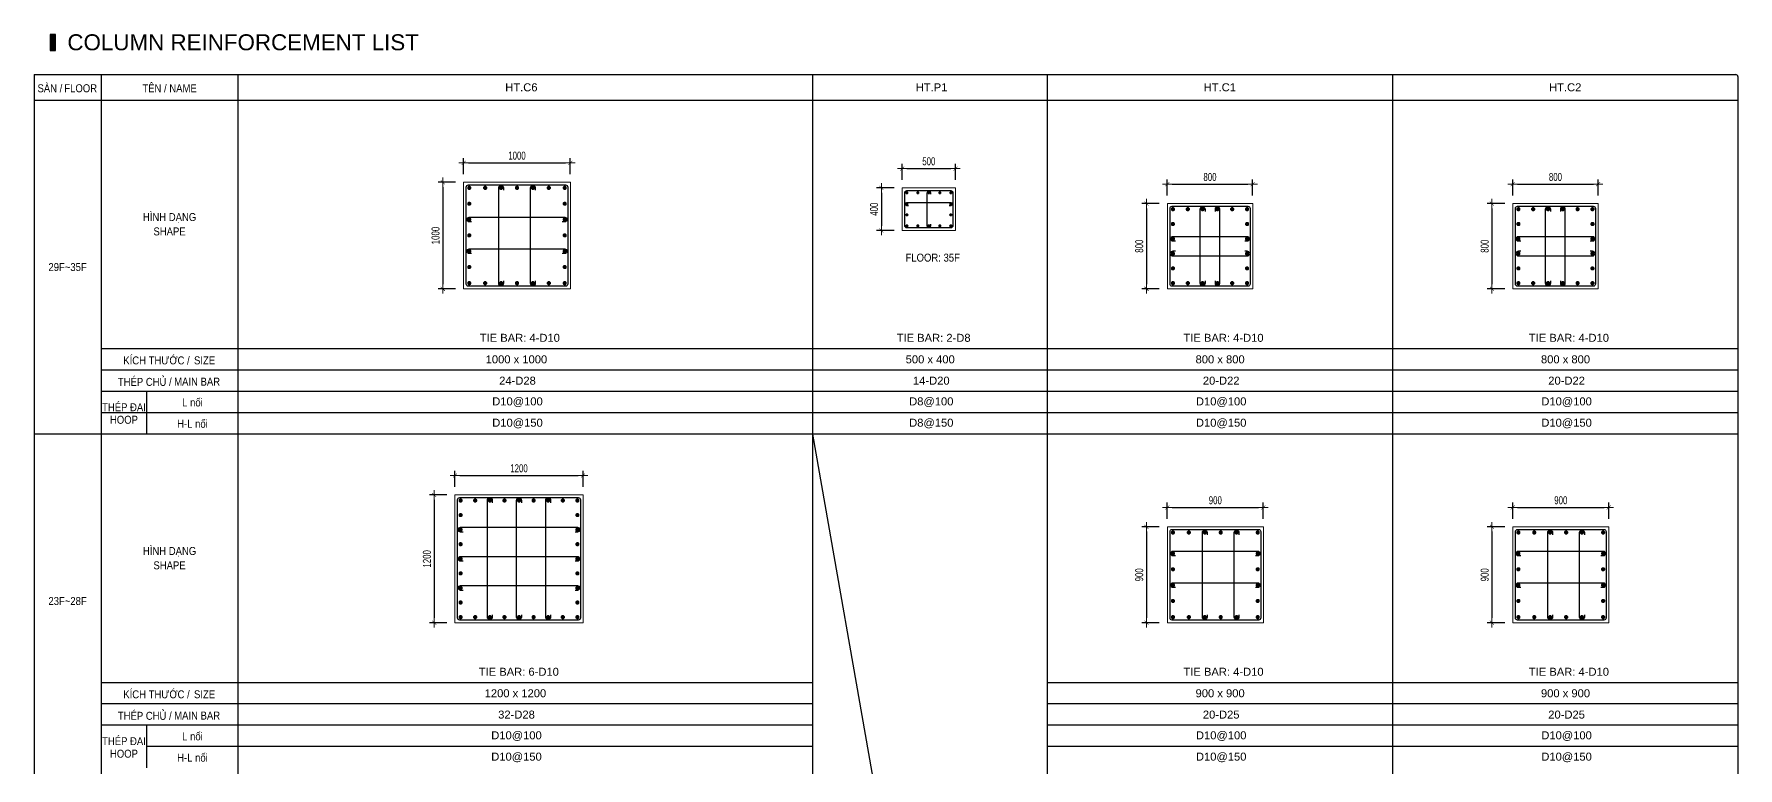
# Model space of a CAD drawing. Header units: millimetres. Extents: x 415878 to 795945, y 85573 to 378758.
# Drawn here: x 585955 to 601924, y 106282 to 113167 of the extents above; entities that cross this region are included whole.
import ezdxf
from ezdxf.enums import TextEntityAlignment as Align

# ---------------------------------------------------------------- set-up
doc = ezdxf.new("R2010")
doc.units = ezdxf.units.MM
doc.layers.get('Defpoints').update_dxf_attribs({"color": 151, "lineweight": 9})
for name, color, linetype in [('2', 2, 'Continuous'), ('TIT1', 3, 'Continuous'), ('TXT', 3, 'Continuous')]:
    doc.layers.add(name, color=color, linetype=linetype)
for name, color, linetype, lineweight in [('NDC_S_CONTINUOUS', 3, 'Continuous', 20), ('NDC_S_DIM', 1, 'Continuous', 15), ('NDC_S_REBAR', 4, 'Continuous', 35), ('NDC_S_VN TEXT', 7, 'Continuous', 20)]:
    doc.layers.add(name, color=color, linetype=linetype, lineweight=lineweight)
doc.styles.add('ARIAL', font='arial.ttf', dxfattribs={"width": 0.8})
doc.styles.add('NDC_ARIAL', font='arial.ttf', dxfattribs={"width": 0.85})
doc.styles.add('NDC_DIM', font='', dxfattribs={"width": 0.75})
doc.styles.get('NDC_DIM').set_extended_font_data('Dotum')
doc.dimstyles.new('NDC_dim_30', dxfattribs={"dimscale": 30, "dimtxt": 2.5, "dimasz": 1.5, "dimexe": 1.5, "dimexo": 2.5, "dimgap": 1, "dimtad": 1, "dimdec": 0, "dimzin": 0, "dimdsep": 46, "dimtxsty": 'NDC_DIM', "dimblk": 'DIMMARK', "dimcen": 0.09, "dimdle": 1.2, "dimclrd": 1, "dimclre": 1, "dimclrt": 3, "dimadec": 0, "dimazin": 0, "dimtfac": 1, "dimtdec": 0, "dimtix": 1, "dimtofl": 0, "dimtmove": 0, "dimatfit": 3, "dimfxl": 8, "dimfxlon": 1, "dimtolj": 1, "dimtzin": 0, "dimarcsym": 0})

# ---------------------------------------------------------------- blocks, each defined once
blk = doc.blocks.new('DIMMARK')
at = {"layer": 'NDC_S_DIM', "color": 1}
blk.add_line((-1.5, 0), (1, 0), dxfattribs=at)
at = {"layer": 'NDC_S_DIM', "color": 2, "const_width": 0.1}
blk.add_lwpolyline([(-0.42, -0.42), (0.42, 0.42)], dxfattribs=at)
blk = doc.blocks.new('*D1002')
at = {"layer": 'Defpoints', "color": 0, "ltscale": 40, "transparency": 16777216}
for p in [(597476, 108726), (596576, 108544), (597476, 108544)]:
    blk.add_point(p, dxfattribs=at)
at = {"layer": 'NDC_S_DIM', "color": 1, "lineweight": -2, "ltscale": 40, "transparency": 16777216}
for p, q in [((596576, 108619), (596576, 108771)), ((597476, 108619), (597476, 108771)), ((596621, 108726), (597431, 108726))]:
    blk.add_line(p, q, dxfattribs=at)
at = {"layer": 'NDC_S_DIM', "color": 1, "lineweight": -2, "ltscale": 40, "transparency": 16777216, "xscale": 45, "yscale": 45, "zscale": 45, "rotation": 180}
blk.add_blockref('DIMMARK', (596576, 108726), dxfattribs=at)
at = {"layer": 'NDC_S_DIM', "color": 1, "lineweight": -2, "ltscale": 40, "transparency": 16777216, "xscale": 45, "yscale": 45, "zscale": 45}
blk.add_blockref('DIMMARK', (597476, 108726), dxfattribs=at)
at = {"layer": 'NDC_S_DIM', "color": 3, "ltscale": 40, "transparency": 16777216, "insert": (597026, 108793), "char_height": 75, "attachment_point": 5, "style": 'NDC_DIM'}
blk.add_mtext('\\A1;900', dxfattribs=at)
blk = doc.blocks.new('*D1003')
at = {"layer": 'Defpoints', "color": 0, "ltscale": 40, "transparency": 16777216}
for p in [(596576, 108544), (596381, 107644), (596576, 107644)]:
    blk.add_point(p, dxfattribs=at)
at = {"layer": 'NDC_S_DIM', "color": 1, "lineweight": -2, "ltscale": 40, "transparency": 16777216}
for p, q in [((596501, 108544), (596336, 108544)), ((596381, 108499), (596381, 107689)), ((596501, 107644), (596336, 107644))]:
    blk.add_line(p, q, dxfattribs=at)
at = {"layer": 'NDC_S_DIM', "color": 1, "lineweight": -2, "ltscale": 40, "transparency": 16777216, "xscale": 45, "yscale": 45, "zscale": 45}
for p, rotation in [((596381, 108544), 90), ((596381, 107644), 270)]:
    blk.add_blockref('DIMMARK', p, dxfattribs=dict(at, rotation=rotation))
at = {"layer": 'NDC_S_DIM', "color": 3, "ltscale": 40, "transparency": 16777216, "insert": (596313, 108094), "char_height": 75, "attachment_point": 5, "rotation": 90, "style": 'NDC_DIM'}
blk.add_mtext('\\A1;900', dxfattribs=at)
blk = doc.blocks.new('kata_block_THEP')
at = {"layer": 'NDC_S_REBAR', "color": 0}
for p, q in [((-0.5, 0), (0.5, 0)), ((-0.35, 0.35), (0.35, -0.35)), ((0.35, 0.35), (-0.35, -0.35)), ((0, 0.5), (0, -0.5))]:
    blk.add_line(p, q, dxfattribs=at)
at = {"layer": 'NDC_S_REBAR', "color": 0, "const_width": 0.0833}
blk.add_lwpolyline([(-0.5, 0, 1), (0.5, 0, 1), (-0.5, 0, 1)], format="xyb", dxfattribs=at)
blk = doc.blocks.new('*D1004')
at = {"layer": 'Defpoints', "color": 0, "ltscale": 40, "transparency": 16777216}
for p in [(597376, 111759), (596576, 111577), (597376, 111577)]:
    blk.add_point(p, dxfattribs=at)
at = {"layer": 'NDC_S_DIM', "color": 1, "lineweight": -2, "ltscale": 40, "transparency": 16777216}
for p, q in [((596576, 111652), (596576, 111804)), ((597376, 111652), (597376, 111804)), ((596621, 111759), (597331, 111759))]:
    blk.add_line(p, q, dxfattribs=at)
at = {"layer": 'NDC_S_DIM', "color": 1, "lineweight": -2, "ltscale": 40, "transparency": 16777216, "xscale": 45, "yscale": 45, "zscale": 45, "rotation": 180}
blk.add_blockref('DIMMARK', (596576, 111759), dxfattribs=at)
at = {"layer": 'NDC_S_DIM', "color": 1, "lineweight": -2, "ltscale": 40, "transparency": 16777216, "xscale": 45, "yscale": 45, "zscale": 45}
blk.add_blockref('DIMMARK', (597376, 111759), dxfattribs=at)
at = {"layer": 'NDC_S_DIM', "color": 3, "ltscale": 40, "transparency": 16777216, "insert": (596976, 111826), "char_height": 75, "attachment_point": 5, "style": 'NDC_DIM'}
blk.add_mtext('\\A1;800', dxfattribs=at)
blk = doc.blocks.new('*D1005')
at = {"layer": 'Defpoints', "color": 0, "ltscale": 40, "transparency": 16777216}
for p in [(596576, 111577), (596381, 110777), (596576, 110777)]:
    blk.add_point(p, dxfattribs=at)
at = {"layer": 'NDC_S_DIM', "color": 1, "lineweight": -2, "ltscale": 40, "transparency": 16777216}
for p, q in [((596501, 111577), (596336, 111577)), ((596381, 111532), (596381, 110822)), ((596501, 110777), (596336, 110777))]:
    blk.add_line(p, q, dxfattribs=at)
at = {"layer": 'NDC_S_DIM', "color": 1, "lineweight": -2, "ltscale": 40, "transparency": 16777216, "xscale": 45, "yscale": 45, "zscale": 45}
for p, rotation in [((596381, 111577), 90), ((596381, 110777), 270)]:
    blk.add_blockref('DIMMARK', p, dxfattribs=dict(at, rotation=rotation))
at = {"layer": 'NDC_S_DIM', "color": 3, "ltscale": 40, "transparency": 16777216, "insert": (596313, 111177), "char_height": 75, "attachment_point": 5, "rotation": 90, "style": 'NDC_DIM'}
blk.add_mtext('\\A1;800', dxfattribs=at)
blk = doc.blocks.new('*D1014')
at = {"layer": 'Defpoints', "color": 0, "ltscale": 40, "transparency": 16777216}
for p in [(600714, 108726), (599814, 108544), (600714, 108544)]:
    blk.add_point(p, dxfattribs=at)
at = {"layer": 'NDC_S_DIM', "color": 1, "lineweight": -2, "ltscale": 40, "transparency": 16777216}
for p, q in [((599814, 108619), (599814, 108771)), ((600714, 108619), (600714, 108771)), ((599859, 108726), (600669, 108726))]:
    blk.add_line(p, q, dxfattribs=at)
at = {"layer": 'NDC_S_DIM', "color": 1, "lineweight": -2, "ltscale": 40, "transparency": 16777216, "xscale": 45, "yscale": 45, "zscale": 45, "rotation": 180}
blk.add_blockref('DIMMARK', (599814, 108726), dxfattribs=at)
at = {"layer": 'NDC_S_DIM', "color": 1, "lineweight": -2, "ltscale": 40, "transparency": 16777216, "xscale": 45, "yscale": 45, "zscale": 45}
blk.add_blockref('DIMMARK', (600714, 108726), dxfattribs=at)
at = {"layer": 'NDC_S_DIM', "color": 3, "ltscale": 40, "transparency": 16777216, "insert": (600264, 108793), "char_height": 75, "attachment_point": 5, "style": 'NDC_DIM'}
blk.add_mtext('\\A1;900', dxfattribs=at)
blk = doc.blocks.new('*D1015')
at = {"layer": 'Defpoints', "color": 0, "ltscale": 40, "transparency": 16777216}
for p in [(599814, 108544), (599618, 107644), (599814, 107644)]:
    blk.add_point(p, dxfattribs=at)
at = {"layer": 'NDC_S_DIM', "color": 1, "lineweight": -2, "ltscale": 40, "transparency": 16777216}
for p, q in [((599739, 108544), (599573, 108544)), ((599618, 108499), (599618, 107689)), ((599739, 107644), (599573, 107644))]:
    blk.add_line(p, q, dxfattribs=at)
at = {"layer": 'NDC_S_DIM', "color": 1, "lineweight": -2, "ltscale": 40, "transparency": 16777216, "xscale": 45, "yscale": 45, "zscale": 45}
for p, rotation in [((599618, 108544), 90), ((599618, 107644), 270)]:
    blk.add_blockref('DIMMARK', p, dxfattribs=dict(at, rotation=rotation))
at = {"layer": 'NDC_S_DIM', "color": 3, "ltscale": 40, "transparency": 16777216, "insert": (599551, 108094), "char_height": 75, "attachment_point": 5, "rotation": 90, "style": 'NDC_DIM'}
blk.add_mtext('\\A1;900', dxfattribs=at)
blk = doc.blocks.new('*D1006')
at = {"layer": 'Defpoints', "color": 0, "ltscale": 40, "transparency": 16777216}
for p in [(600614, 111759), (599814, 111577), (600614, 111577)]:
    blk.add_point(p, dxfattribs=at)
at = {"layer": 'NDC_S_DIM', "color": 1, "lineweight": -2, "ltscale": 40, "transparency": 16777216}
for p, q in [((599814, 111652), (599814, 111804)), ((600614, 111652), (600614, 111804)), ((599859, 111759), (600569, 111759))]:
    blk.add_line(p, q, dxfattribs=at)
at = {"layer": 'NDC_S_DIM', "color": 1, "lineweight": -2, "ltscale": 40, "transparency": 16777216, "xscale": 45, "yscale": 45, "zscale": 45, "rotation": 180}
blk.add_blockref('DIMMARK', (599814, 111759), dxfattribs=at)
at = {"layer": 'NDC_S_DIM', "color": 1, "lineweight": -2, "ltscale": 40, "transparency": 16777216, "xscale": 45, "yscale": 45, "zscale": 45}
blk.add_blockref('DIMMARK', (600614, 111759), dxfattribs=at)
at = {"layer": 'NDC_S_DIM', "color": 3, "ltscale": 40, "transparency": 16777216, "insert": (600214, 111826), "char_height": 75, "attachment_point": 5, "style": 'NDC_DIM'}
blk.add_mtext('\\A1;800', dxfattribs=at)
blk = doc.blocks.new('*D1007')
at = {"layer": 'Defpoints', "color": 0, "ltscale": 40, "transparency": 16777216}
for p in [(599814, 111577), (599618, 110777), (599814, 110777)]:
    blk.add_point(p, dxfattribs=at)
at = {"layer": 'NDC_S_DIM', "color": 1, "lineweight": -2, "ltscale": 40, "transparency": 16777216}
for p, q in [((599739, 111577), (599573, 111577)), ((599618, 111532), (599618, 110822)), ((599739, 110777), (599573, 110777))]:
    blk.add_line(p, q, dxfattribs=at)
at = {"layer": 'NDC_S_DIM', "color": 1, "lineweight": -2, "ltscale": 40, "transparency": 16777216, "xscale": 45, "yscale": 45, "zscale": 45}
for p, rotation in [((599618, 111577), 90), ((599618, 110777), 270)]:
    blk.add_blockref('DIMMARK', p, dxfattribs=dict(at, rotation=rotation))
at = {"layer": 'NDC_S_DIM', "color": 3, "ltscale": 40, "transparency": 16777216, "insert": (599551, 111177), "char_height": 75, "attachment_point": 5, "rotation": 90, "style": 'NDC_DIM'}
blk.add_mtext('\\A1;800', dxfattribs=at)
blk = doc.blocks.new('*D1052')
at = {"layer": 'Defpoints', "color": 0, "ltscale": 40, "transparency": 16777216}
for p in [(591100, 109026), (589900, 108844), (591100, 108844)]:
    blk.add_point(p, dxfattribs=at)
at = {"layer": 'NDC_S_DIM', "color": 1, "lineweight": -2, "ltscale": 40, "transparency": 16777216}
for p, q in [((589900, 108919), (589900, 109071)), ((591100, 108919), (591100, 109071)), ((589945, 109026), (591055, 109026))]:
    blk.add_line(p, q, dxfattribs=at)
at = {"layer": 'NDC_S_DIM', "color": 1, "lineweight": -2, "ltscale": 40, "transparency": 16777216, "xscale": 45, "yscale": 45, "zscale": 45, "rotation": 180}
blk.add_blockref('DIMMARK', (589900, 109026), dxfattribs=at)
at = {"layer": 'NDC_S_DIM', "color": 1, "lineweight": -2, "ltscale": 40, "transparency": 16777216, "xscale": 45, "yscale": 45, "zscale": 45}
blk.add_blockref('DIMMARK', (591100, 109026), dxfattribs=at)
at = {"layer": 'NDC_S_DIM', "color": 3, "ltscale": 40, "transparency": 16777216, "insert": (590500, 109093), "char_height": 75, "attachment_point": 5, "style": 'NDC_DIM'}
blk.add_mtext('\\A1;1200', dxfattribs=at)
blk = doc.blocks.new('*D1053')
at = {"layer": 'Defpoints', "color": 0, "ltscale": 40, "transparency": 16777216}
for p in [(589900, 108844), (589705, 107644), (589900, 107644)]:
    blk.add_point(p, dxfattribs=at)
at = {"layer": 'NDC_S_DIM', "color": 1, "lineweight": -2, "ltscale": 40, "transparency": 16777216}
for p, q in [((589825, 108844), (589660, 108844)), ((589705, 108799), (589705, 107689)), ((589825, 107644), (589660, 107644))]:
    blk.add_line(p, q, dxfattribs=at)
at = {"layer": 'NDC_S_DIM', "color": 1, "lineweight": -2, "ltscale": 40, "transparency": 16777216, "xscale": 45, "yscale": 45, "zscale": 45}
for p, rotation in [((589705, 108844), 90), ((589705, 107644), 270)]:
    blk.add_blockref('DIMMARK', p, dxfattribs=dict(at, rotation=rotation))
at = {"layer": 'NDC_S_DIM', "color": 3, "ltscale": 40, "transparency": 16777216, "insert": (589637, 108244), "char_height": 75, "attachment_point": 5, "rotation": 90, "style": 'NDC_DIM'}
blk.add_mtext('\\A1;1200', dxfattribs=at)
blk = doc.blocks.new('*D1058')
at = {"layer": 'Defpoints', "color": 0, "ltscale": 40, "transparency": 16777216}
for p in [(590981, 111959), (589981, 111777), (590981, 111777)]:
    blk.add_point(p, dxfattribs=at)
at = {"layer": 'NDC_S_DIM', "color": 1, "lineweight": -2, "ltscale": 40, "transparency": 16777216}
for p, q in [((589981, 111852), (589981, 112004)), ((590026, 111959), (590936, 111959)), ((590981, 111852), (590981, 112004))]:
    blk.add_line(p, q, dxfattribs=at)
at = {"layer": 'NDC_S_DIM', "color": 1, "lineweight": -2, "ltscale": 40, "transparency": 16777216, "xscale": 45, "yscale": 45, "zscale": 45, "rotation": 180}
blk.add_blockref('DIMMARK', (589981, 111959), dxfattribs=at)
at = {"layer": 'NDC_S_DIM', "color": 1, "lineweight": -2, "ltscale": 40, "transparency": 16777216, "xscale": 45, "yscale": 45, "zscale": 45}
blk.add_blockref('DIMMARK', (590981, 111959), dxfattribs=at)
at = {"layer": 'NDC_S_DIM', "color": 3, "ltscale": 40, "transparency": 16777216, "insert": (590481, 112026), "char_height": 75, "attachment_point": 5, "style": 'NDC_DIM'}
blk.add_mtext('\\A1;1000', dxfattribs=at)
blk = doc.blocks.new('*D1059')
at = {"layer": 'Defpoints', "color": 0, "ltscale": 40, "transparency": 16777216}
for p in [(589981, 111777), (589786, 110777), (589981, 110777)]:
    blk.add_point(p, dxfattribs=at)
at = {"layer": 'NDC_S_DIM', "color": 1, "lineweight": -2, "ltscale": 40, "transparency": 16777216}
for p, q in [((589906, 111777), (589741, 111777)), ((589786, 111732), (589786, 110822)), ((589906, 110777), (589741, 110777))]:
    blk.add_line(p, q, dxfattribs=at)
at = {"layer": 'NDC_S_DIM', "color": 1, "lineweight": -2, "ltscale": 40, "transparency": 16777216, "xscale": 45, "yscale": 45, "zscale": 45}
for p, rotation in [((589786, 111777), 90), ((589786, 110777), 270)]:
    blk.add_blockref('DIMMARK', p, dxfattribs=dict(at, rotation=rotation))
at = {"layer": 'NDC_S_DIM', "color": 3, "ltscale": 40, "transparency": 16777216, "insert": (589718, 111277), "char_height": 75, "attachment_point": 5, "rotation": 90, "style": 'NDC_DIM'}
blk.add_mtext('\\A1;1000', dxfattribs=at)
blk = doc.blocks.new('*D1064')
at = {"layer": 'Defpoints', "color": 0, "ltscale": 40, "transparency": 16777216}
for p in [(594591, 111905), (594091, 111724), (594591, 111724)]:
    blk.add_point(p, dxfattribs=at)
at = {"layer": 'NDC_S_DIM', "color": 1, "lineweight": -2, "ltscale": 40, "transparency": 16777216}
for p, q in [((594091, 111799), (594091, 111950)), ((594591, 111799), (594591, 111950)), ((594136, 111905), (594546, 111905))]:
    blk.add_line(p, q, dxfattribs=at)
at = {"layer": 'NDC_S_DIM', "color": 1, "lineweight": -2, "ltscale": 40, "transparency": 16777216, "xscale": 45, "yscale": 45, "zscale": 45, "rotation": 180}
blk.add_blockref('DIMMARK', (594091, 111905), dxfattribs=at)
at = {"layer": 'NDC_S_DIM', "color": 1, "lineweight": -2, "ltscale": 40, "transparency": 16777216, "xscale": 45, "yscale": 45, "zscale": 45}
blk.add_blockref('DIMMARK', (594591, 111905), dxfattribs=at)
at = {"layer": 'NDC_S_DIM', "color": 3, "ltscale": 40, "transparency": 16777216, "insert": (594341, 111973), "char_height": 75, "attachment_point": 5, "style": 'NDC_DIM'}
blk.add_mtext('\\A1;500', dxfattribs=at)
blk = doc.blocks.new('*D1065')
at = {"layer": 'Defpoints', "color": 0, "ltscale": 40, "transparency": 16777216}
for p in [(594091, 111724), (593896, 111324), (594091, 111324)]:
    blk.add_point(p, dxfattribs=at)
at = {"layer": 'NDC_S_DIM', "color": 1, "lineweight": -2, "ltscale": 40, "transparency": 16777216}
for p, q in [((594016, 111724), (593851, 111724)), ((593896, 111679), (593896, 111369)), ((594016, 111324), (593851, 111324))]:
    blk.add_line(p, q, dxfattribs=at)
at = {"layer": 'NDC_S_DIM', "color": 1, "lineweight": -2, "ltscale": 40, "transparency": 16777216, "xscale": 45, "yscale": 45, "zscale": 45}
for p, rotation in [((593896, 111724), 90), ((593896, 111324), 270)]:
    blk.add_blockref('DIMMARK', p, dxfattribs=dict(at, rotation=rotation))
at = {"layer": 'NDC_S_DIM', "color": 3, "ltscale": 40, "transparency": 16777216, "insert": (593828, 111524), "char_height": 75, "attachment_point": 5, "rotation": 90, "style": 'NDC_DIM'}
blk.add_mtext('\\A1;400', dxfattribs=at)

msp = doc.modelspace()

# ---------------------------------------------------------------- hatches: boundary and pattern name
at = {"layer": 'TXT'}
msp.add_hatch(color=7, dxfattribs=at).paths.add_polyline_path([(586155.1, 113012.6), (586155.1, 113162.6), (586105.1, 113162.6), (586105.1, 113012.6)])

# ---------------------------------------------------------------- linework, layer by layer
at = {"layer": '2', "lineweight": -2, "ltscale": 1000}
for points in [[(590956.2, 111731.9), (590956.2, 110821.9, -0.4142136), (590936.2, 110801.9), (590026.2, 110801.9, -0.4142136), (590006.2, 110821.9), (590006.2, 111731.9, -0.4142136), (590026.2, 111751.9), (590936.2, 111751.9, -0.4142136)], [(594566.1, 111678.9), (594566.1, 111368.9, -0.4142136), (594546.1, 111348.9), (594136.1, 111348.9, -0.4142136), (594116.1, 111368.9), (594116.1, 111678.9, -0.4142136), (594136.1, 111698.9), (594546.1, 111698.9, -0.4142136)], [(597351.3, 111531.9), (597351.3, 110821.9, -0.4142136), (597331.3, 110801.9), (596621.3, 110801.9, -0.4142136), (596601.3, 110821.9), (596601.3, 111531.9, -0.4142136), (596621.3, 111551.9), (597331.3, 111551.9, -0.4142136)], [(600588.5, 111531.9), (600588.5, 110821.9, -0.4142136), (600568.5, 110801.9), (599858.5, 110801.9, -0.4142136), (599838.5, 110821.9), (599838.5, 111531.9, -0.4142136), (599858.5, 111551.9), (600568.5, 111551.9, -0.4142136)], [(591075.1, 108799.2), (591075.1, 107689.2, -0.4142136), (591055.1, 107669.2), (589945.1, 107669.2, -0.4142136), (589925.1, 107689.2), (589925.1, 108799.2, -0.4142136), (589945.1, 108819.2), (591055.1, 108819.2, -0.4142136)], [(597451.3, 108499.2), (597451.3, 107689.2, -0.4142136), (597431.3, 107669.2), (596621.3, 107669.2, -0.4142136), (596601.3, 107689.2), (596601.3, 108499.2, -0.4142136), (596621.3, 108519.2), (597431.3, 108519.2, -0.4142136)], [(600688.5, 108499.2), (600688.5, 107689.2, -0.4142136), (600668.5, 107669.2), (599858.5, 107669.2, -0.4142136), (599838.5, 107689.2), (599838.5, 108499.2, -0.4142136), (599858.5, 108519.2), (600668.5, 108519.2, -0.4142136)]]:
    msp.add_lwpolyline(points, format="xyb", close=True, dxfattribs=at)
at = {"layer": '2'}
for points in [[(590354.7, 110850.6), (590354.7, 110828.4, -1), (590309.7, 110828.4), (590309.7, 111723.9, -1), (590354.7, 111723.9), (590354.7, 111701.8)], [(590652.7, 110850.6), (590652.7, 110828.4, -1), (590607.7, 110828.4), (590607.7, 111723.9, -1), (590652.7, 111723.9), (590652.7, 111701.8)], [(594356.8, 111384.3), (594356.8, 111368.9, -1), (594325.5, 111368.9), (594325.5, 111678.9, -1), (594356.8, 111678.9), (594356.8, 111663.5)], [(594151.5, 111557), (594136.1, 111557, -1), (594136.1, 111588.3), (594546.1, 111588.3, -1), (594546.1, 111557), (594530.8, 111557)], [(596929.4, 110850.6), (596929.4, 110828.4, -1), (596884.4, 110828.4), (596884.4, 111523.9, -1), (596929.4, 111523.9), (596929.4, 111501.8)], [(597023.2, 110850.6), (597023.2, 110828.4, 1), (597068.2, 110828.4), (597068.2, 111523.9, 1), (597023.2, 111523.9), (597023.2, 111501.8)], [(600166.6, 110850.6), (600166.6, 110828.4, -1), (600121.6, 110828.4), (600121.6, 111523.9, -1), (600166.6, 111523.9), (600166.6, 111501.8)], [(600260.4, 110850.6), (600260.4, 110828.4, 1), (600305.4, 110828.4), (600305.4, 111523.9, 1), (600260.4, 111523.9), (600260.4, 111501.8)], [(590056.3, 111404.4), (590034.2, 111404.4, -1), (590034.2, 111449.4), (590928.2, 111449.4, -1), (590928.2, 111404.4), (590906, 111404.4)], [(590056.3, 111107.4), (590034.2, 111107.4, -1), (590034.2, 111152.4), (590928.2, 111152.4, -1), (590928.2, 111107.4), (590906, 111107.4)], [(596651.5, 111223.8), (596629.3, 111223.8, -1), (596629.3, 111268.8), (597323.3, 111268.8, -1), (597323.3, 111223.8), (597301.2, 111223.8)], [(599888.7, 111223.8), (599866.5, 111223.8, -1), (599866.5, 111268.8), (600560.5, 111268.8, -1), (600560.5, 111223.8), (600538.4, 111223.8)], [(596651.5, 111130), (596629.3, 111130, 1), (596629.3, 111085), (597323.3, 111085, 1), (597323.3, 111130), (597301.2, 111130)], [(599888.7, 111130), (599866.5, 111130, 1), (599866.5, 111085), (600560.5, 111085, 1), (600560.5, 111130), (600538.4, 111130)], [(590249.1, 107719.4), (590249.1, 107697.2, -1), (590204.1, 107697.2), (590204.1, 108792.7, -1), (590249.1, 108792.7), (590249.1, 108770.6)], [(590522.6, 107719.4), (590522.6, 107697.2, -1), (590477.6, 107697.2), (590477.6, 108792.7, -1), (590522.6, 108792.7), (590522.6, 108770.6)], [(590796.1, 107719.4), (590796.1, 107697.2, -1), (590751.1, 107697.2), (590751.1, 108792.7, -1), (590796.1, 108792.7), (590796.1, 108770.6)], [(589975.3, 108495.2), (589953.1, 108495.2, -1), (589953.1, 108540.2), (591047.1, 108540.2, -1), (591047.1, 108495.2), (591025, 108495.2)], [(596949.8, 107717.9), (596949.8, 107695.7, -1), (596904.8, 107695.7), (596904.8, 108491.2, -1), (596949.8, 108491.2), (596949.8, 108469.1)], [(597247.8, 107717.9), (597247.8, 107695.7, -1), (597202.8, 107695.7), (597202.8, 108491.2, -1), (597247.8, 108491.2), (597247.8, 108469.1)], [(600187, 107717.9), (600187, 107695.7, -1), (600142, 107695.7), (600142, 108491.2, -1), (600187, 108491.2), (600187, 108469.1)], [(600485, 107717.9), (600485, 107695.7, -1), (600440, 107695.7), (600440, 108491.2, -1), (600485, 108491.2), (600485, 108469.1)], [(596651.5, 108271.7), (596629.3, 108271.7, -1), (596629.3, 108316.7), (597423.3, 108316.7, -1), (597423.3, 108271.7), (597401.2, 108271.7)], [(599888.7, 108271.7), (599866.5, 108271.7, -1), (599866.5, 108316.7), (600660.5, 108316.7, -1), (600660.5, 108271.7), (600638.4, 108271.7)], [(589975.3, 108221.7), (589953.1, 108221.7, -1), (589953.1, 108266.7), (591047.1, 108266.7, -1), (591047.1, 108221.7), (591025, 108221.7)], [(589975.3, 107948.2), (589953.1, 107948.2, -1), (589953.1, 107993.2), (591047.1, 107993.2, -1), (591047.1, 107948.2), (591025, 107948.2)], [(596651.5, 107974.7), (596629.3, 107974.7, -1), (596629.3, 108019.7), (597423.3, 108019.7, -1), (597423.3, 107974.7), (597401.2, 107974.7)], [(599888.7, 107974.7), (599866.5, 107974.7, -1), (599866.5, 108019.7), (600660.5, 108019.7, -1), (600660.5, 107974.7), (600638.4, 107974.7)]]:
    msp.add_lwpolyline(points, format="xyb", dxfattribs=at)
at = {"layer": 'NDC_S_CONTINUOUS', "ltscale": 70}
for points in [[(590981.2, 111776.9), (590981.2, 110776.9), (589981.2, 110776.9), (589981.2, 111776.9), (590981.2, 111776.9)], [(594591.1, 111723.9), (594591.1, 111323.9), (594091.1, 111323.9), (594091.1, 111723.9), (594591.1, 111723.9)], [(597376.3, 111576.9), (597376.3, 110776.9), (596576.3, 110776.9), (596576.3, 111576.9), (597376.3, 111576.9)], [(600613.5, 111576.9), (600613.5, 110776.9), (599813.5, 110776.9), (599813.5, 111576.9), (600613.5, 111576.9)], [(591100.1, 108844.2), (591100.1, 107644.2), (589900.1, 107644.2), (589900.1, 108844.2), (591100.1, 108844.2)], [(597476.3, 108544.2), (597476.3, 107644.2), (596576.3, 107644.2), (596576.3, 108544.2), (597476.3, 108544.2)], [(600713.5, 108544.2), (600713.5, 107644.2), (599813.5, 107644.2), (599813.5, 108544.2), (600713.5, 108544.2)]]:
    msp.add_lwpolyline(points, dxfattribs=at)
at = {"layer": 'TIT1', "color": 2}
msp.add_line((585955.1, 112787.6), (601904, 112787.6), dxfattribs=at)
at = {"layer": 'TIT1'}
for p, q in [((585955.1, 112787.6), (585955.1, 96887.6)), ((586583, 112787.6), (586583, 96887.6)), ((587866.9, 96887.6), (587866.9, 112787.6)), ((593249.6, 112787.6), (593249.6, 96887.6)), ((595449.6, 112787.6), (595449.6, 96887.6)), ((598686.8, 112787.6), (598686.8, 96887.6)), ((601924, 112767.6), (601924, 96887.6)), ((585955.1, 112547.6), (601924, 112547.6)), ((601924, 109414.9), (585955.1, 109414.9))]:
    msp.add_line(p, q, dxfattribs=at)
at = {"layer": 'TIT1', "color": 8}
for p, q in [((601924, 110214.9), (586583, 110214.9)), ((601924, 110014.9), (586583, 110014.9)), ((601924, 109814.9), (586583, 109814.9)), ((587012.2, 109414.9), (587012.2, 109814.9)), ((601924, 109614.9), (586583, 109614.9)), ((593249.6, 109414.9), (595449.6, 96887.6)), ((593249.6, 107082.2), (586583, 107082.2)), ((601924, 107082.2), (595449.6, 107082.2)), ((593249.6, 106882.2), (586583, 106882.2)), ((601924, 106882.2), (595449.6, 106882.2)), ((593249.6, 106682.2), (586583, 106682.2)), ((587012.2, 106282.2), (587012.2, 106682.2)), ((601924, 106682.2), (595449.6, 106682.2)), ((593249.6, 106482.2), (587012.2, 106482.2)), ((601924, 106482.2), (595449.6, 106482.2))]:
    msp.add_line(p, q, dxfattribs=at)
at = {"layer": 'TIT1'}
msp.add_arc((601904, 112767.6), 20, 0, 90, dxfattribs=at)
at = {"layer": 'TXT', "color": 7}
msp.add_lwpolyline([(586155.1, 113012.6), (586155.1, 113162.6), (586105.1, 113162.6), (586105.1, 113012.6)], close=True, dxfattribs=at)
msp.add_lwpolyline([(586155.1, 113012.6), (586155.1, 113162.6), (586105.1, 113162.6), (586105.1, 113012.6)], close=True, dxfattribs=at)

# ---------------------------------------------------------------- block references
at = {"layer": '2'}
for p, xscale, yscale, zscale, rotation in [((590034.2, 111723.9), -36, 36, 36, 90), ((590183.2, 111723.9), -36, 36, 36, 90), ((590332.2, 111723.9), -36, 36, 36, 90), ((590481.2, 111723.9), -36, 36, 36, 90), ((590630.2, 111723.9), -36, 36, 36, 90), ((590779.2, 111723.9), -36, 36, 36, 90), ((590928.2, 111723.9), 36, 36, 36, 270), ((594136.1, 111678.9), -25, 25, 25, 90), ((594238.3, 111678.9), -25, 25, 25, 90), ((594341.1, 111678.9), -25, 25, 25, 90), ((594444, 111678.9), 25, 25, 25, 270), ((594546.1, 111678.9), 25, 25, 25, 270), ((590034.2, 111575.4), -36, 36, 36, 90), ((590928.2, 111575.4), 36, 36, 36, 270), ((594136.1, 111572.6), -25, 25, 25, 90), ((594136.1, 111471.3), -25, 25, 25, 90), ((594546.1, 111572.6), 25, 25, 25, 270), ((594546.1, 111471.3), 25, 25, 25, 270), ((596629.3, 111523.9), -36, 36, 36, 90), ((596768.1, 111523.9), -36, 36, 36, 90), ((596906.9, 111523.9), -36, 36, 36, 90), ((597045.7, 111523.9), -36, 36, 36, 90), ((597184.5, 111523.9), -36, 36, 36, 90), ((597323.3, 111523.9), 36, 36, 36, 270), ((599866.5, 111523.9), -36, 36, 36, 90), ((600005.3, 111523.9), -36, 36, 36, 90), ((600144.1, 111523.9), -36, 36, 36, 90), ((600282.9, 111523.9), -36, 36, 36, 90), ((600421.7, 111523.9), -36, 36, 36, 90), ((600560.5, 111523.9), 36, 36, 36, 270), ((590034.2, 111426.9), -36, 36, 36, 90), ((590928.2, 111426.9), 36, 36, 36, 270), ((594136.1, 111368.9), 25, 25, 25, 90), ((594238.3, 111368.9), 25, 25, 25, 90), ((594341.1, 111368.9), 25, 25, 25, 90), ((594444, 111368.9), -25, 25, 25, 270), ((594546.1, 111368.9), -25, 25, 25, 270), ((596629.3, 111385.1), -36, 36, 36, 90), ((597323.3, 111385.1), 36, 36, 36, 270), ((599866.5, 111385.1), -36, 36, 36, 90), ((600560.5, 111385.1), 36, 36, 36, 270), ((590034.2, 111278.4), -36, 36, 36, 90), ((590034.2, 111129.9), -36, 36, 36, 90), ((590928.2, 111278.4), 36, 36, 36, 270), ((590928.2, 111129.9), 36, 36, 36, 270), ((596629.3, 111246.3), -36, 36, 36, 90), ((597323.3, 111246.3), 36, 36, 36, 270), ((599866.5, 111246.3), -36, 36, 36, 90), ((600560.5, 111246.3), 36, 36, 36, 270), ((590034.2, 110981.4), -36, 36, 36, 90), ((590928.2, 110981.4), 36, 36, 36, 270), ((596629.3, 111107.5), -36, 36, 36, 90), ((596629.3, 110968.7), -36, 36, 36, 90), ((597323.3, 111107.5), 36, 36, 36, 270), ((597323.3, 110968.7), 36, 36, 36, 270), ((599866.5, 111107.5), -36, 36, 36, 90), ((599866.5, 110968.7), -36, 36, 36, 90), ((600560.5, 111107.5), 36, 36, 36, 270), ((600560.5, 110968.7), 36, 36, 36, 270), ((590034.2, 110829.9), -36, 36, 36, 180), ((590183.2, 110829.9), 36, 36, 36, 90), ((590332.2, 110829.9), 36, 36, 36, 90), ((590481.2, 110829.9), 36, 36, 36, 90), ((590630.2, 110829.9), 36, 36, 36, 90), ((590779.2, 110829.9), 36, 36, 36, 90), ((590928.2, 110829.9), -36, 36, 36, 270), ((596629.3, 110829.9), -36, 36, 36, 180), ((596768.1, 110829.9), 36, 36, 36, 90), ((596906.9, 110829.9), 36, 36, 36, 90), ((597045.7, 110829.9), 36, 36, 36, 90), ((597184.5, 110829.9), 36, 36, 36, 90), ((597323.3, 110829.9), -36, 36, 36, 270), ((599866.5, 110829.9), -36, 36, 36, 180), ((600005.3, 110829.9), 36, 36, 36, 90), ((600144.1, 110829.9), 36, 36, 36, 90), ((600282.9, 110829.9), 36, 36, 36, 90), ((600421.7, 110829.9), 36, 36, 36, 90), ((600560.5, 110829.9), -36, 36, 36, 270), ((589953.1, 108791.2), -36, 36, 36, 90), ((590089.9, 108791.2), -36, 36, 36, 90), ((590226.6, 108791.2), -36, 36, 36, 90), ((590363.4, 108791.2), -36, 36, 36, 90), ((590500.1, 108791.2), -36, 36, 36, 90), ((590636.9, 108791.2), -36, 36, 36, 90), ((590773.6, 108791.2), -36, 36, 36, 90), ((590910.4, 108791.2), -36, 36, 36, 90), ((591047.1, 108791.2), 36, 36, 36, 270), ((589953.1, 108654.5), -36, 36, 36, 90), ((591047.1, 108654.5), 36, 36, 36, 270), ((589953.1, 108517.7), -36, 36, 36, 90), ((591047.1, 108517.7), 36, 36, 36, 270), ((596629.3, 108491.2), -36, 36, 36, 90), ((596778.3, 108491.2), -36, 36, 36, 90), ((596927.3, 108491.2), -36, 36, 36, 90), ((597076.3, 108491.2), -36, 36, 36, 90), ((597225.3, 108491.2), -36, 36, 36, 90), ((597423.3, 108491.2), 36, 36, 36, 270), ((599866.5, 108491.2), -36, 36, 36, 90), ((600015.5, 108491.2), -36, 36, 36, 90), ((600164.5, 108491.2), -36, 36, 36, 90), ((600313.5, 108491.2), -36, 36, 36, 90), ((600462.5, 108491.2), -36, 36, 36, 90), ((600660.5, 108491.2), 36, 36, 36, 270), ((589953.1, 108381), -36, 36, 36, 90), ((591047.1, 108381), 36, 36, 36, 270), ((596629.3, 108294.2), -36, 36, 36, 90), ((597423.3, 108294.2), 36, 36, 36, 270), ((599866.5, 108294.2), -36, 36, 36, 90), ((600660.5, 108294.2), 36, 36, 36, 270), ((589953.1, 108244.2), -36, 36, 36, 90), ((589953.1, 108107.5), -36, 36, 36, 90), ((591047.1, 108244.2), 36, 36, 36, 270), ((591047.1, 108107.5), 36, 36, 36, 270), ((596629.3, 108145.7), -36, 36, 36, 90), ((597423.3, 108145.7), 36, 36, 36, 270), ((599866.5, 108145.7), -36, 36, 36, 90), ((600660.5, 108145.7), 36, 36, 36, 270), ((589953.1, 107970.7), -36, 36, 36, 90), ((591047.1, 107970.7), 36, 36, 36, 270), ((596629.3, 107997.2), -36, 36, 36, 90), ((597423.3, 107997.2), 36, 36, 36, 270), ((599866.5, 107997.2), -36, 36, 36, 90), ((600660.5, 107997.2), 36, 36, 36, 270), ((589953.1, 107834), -36, 36, 36, 90), ((591047.1, 107834), 36, 36, 36, 270), ((596629.3, 107848.7), -36, 36, 36, 90), ((597423.3, 107848.7), 36, 36, 36, 270), ((599866.5, 107848.7), -36, 36, 36, 90), ((600660.5, 107848.7), 36, 36, 36, 270), ((589953.1, 107697.2), 36, 36, 36, 90), ((590089.9, 107697.2), 36, 36, 36, 90), ((590226.6, 107697.2), 36, 36, 36, 90), ((590363.4, 107697.2), 36, 36, 36, 90), ((590500.1, 107697.2), 36, 36, 36, 90), ((590636.9, 107697.2), 36, 36, 36, 90), ((590773.6, 107697.2), 36, 36, 36, 90), ((590910.4, 107697.2), 36, 36, 36, 90), ((591047.1, 107697.2), -36, 36, 36, 270), ((596629.3, 107697.2), -36, 36, 36, 180), ((596778.3, 107697.2), 36, 36, 36, 90), ((596927.3, 107697.2), 36, 36, 36, 90), ((597076.3, 107697.2), 36, 36, 36, 90), ((597225.3, 107697.2), 36, 36, 36, 90), ((597423.3, 107697.2), -36, 36, 36, 270), ((599866.5, 107697.2), -36, 36, 36, 180), ((600015.5, 107697.2), 36, 36, 36, 90), ((600164.5, 107697.2), 36, 36, 36, 90), ((600313.5, 107697.2), 36, 36, 36, 90), ((600462.5, 107697.2), 36, 36, 36, 90), ((600660.5, 107697.2), -36, 36, 36, 270)]:
    msp.add_blockref('kata_block_THEP', p, dxfattribs=dict(at, xscale=xscale, yscale=yscale, zscale=zscale, rotation=rotation))

# ---------------------------------------------------------------- texts
at = {"layer": 'NDC_S_VN TEXT', "style": 'NDC_ARIAL', "width": 0.85}
for s, p in [('SÀN /', (586103.7, 112667.6)), ('HÌNH DẠNG', (587225, 111451.9)), ('KÍCH THƯỚC /', (587102.6, 110114.9)), ('THÉP CHỦ /', (586992.5, 109914.9)), ('THÉP ĐAI', (586797.7, 109676)), ('HÌNH DẠNG', (587225, 108319.2)), ('KÍCH THƯỚC /', (587102.6, 106982.2)), ('THÉP CHỦ /', (586992.5, 106782.2)), ('THÉP ĐAI', (586797.7, 106543.3))]:
    msp.add_text(s, height=75, dxfattribs=at).set_placement(p, align=Align.MIDDLE)
at = {"layer": 'TIT1', "style": 'NDC_ARIAL', "width": 0.85}
for s, p in [('FLOOR', (586392.2, 112658.8)), ('TÊN / NAME', (587225, 112667.6)), ('SHAPE', (587225, 111315.7)), ('29F~35F', (586269, 110981.3)), ('FLOOR: 35F', (594377.3, 111069.7)), ('SIZE', (587553, 110106.1)), ('MAIN BAR', (587483.4, 109906.1)), ('L nối', (587439.6, 109714.9)), ('HOOP', (586797.7, 109548.7)), ('H-L nối', (587439.6, 109514.9)), ('SHAPE', (587225, 108183)), ('23F~28F', (586269, 107848.6)), ('SIZE', (587553, 106973.4)), ('MAIN BAR', (587483.4, 106773.4)), ('L nối', (587439.6, 106582.2)), ('HOOP', (586797.7, 106416)), ('H-L nối', (587439.6, 106382.2))]:
    msp.add_text(s, height=75, dxfattribs=at).set_placement(p, align=Align.MIDDLE)
at = {"layer": 'TIT1', "color": 2, "style": 'NDC_ARIAL'}
for s, p in [('HT.C6', (590522.2, 112667.6)), ('HT.P1', (594366.7, 112667.6)), ('HT.C1', (597068.2, 112667.6)), ('HT.C2', (600305.4, 112667.6))]:
    msp.add_text(s, height=75, dxfattribs=at).set_placement(p, align=Align.MIDDLE)
at = {"layer": 'TIT1', "style": 'NDC_ARIAL'}
for s, p in [('TIE BAR: 4-D10', (590507.6, 110317.5)), ('TIE BAR: 2-D8', (594385.8, 110317.5)), ('TIE BAR: 4-D10', (597102.8, 110317.5)), ('TIE BAR: 4-D10', (600340, 110317.5)), ('1000 x 1000', (590475.8, 110115.6)), ('500 x 400', (594354, 110115.6)), ('800 x 800', (597071, 110115.6)), ('800 x 800', (600308.1, 110115.6)), ('24-D28', (590485.8, 109915.6)), ('14-D20', (594364, 109915.6)), ('20-D22', (597081, 109915.6)), ('20-D22', (600318.2, 109915.6)), ('D10@100', (590485.8, 109715.6)), ('D8@100', (594364, 109715.6)), ('D10@100', (597081, 109715.6)), ('D10@100', (600318.2, 109715.6)), ('D10@150', (590485.8, 109515.6)), ('D8@150', (594364, 109515.6)), ('D10@150', (597081, 109515.6)), ('D10@150', (600318.2, 109515.6)), ('TIE BAR: 6-D10', (590498.3, 107184.8)), ('TIE BAR: 4-D10', (597102.8, 107184.8)), ('TIE BAR: 4-D10', (600340, 107184.8)), ('1200 x 1200', (590466.5, 106982.9)), ('900 x 900', (597071, 106982.9)), ('900 x 900', (600308.1, 106982.9)), ('32-D28', (590476.5, 106782.9)), ('20-D25', (597081, 106782.9)), ('20-D25', (600318.2, 106782.9)), ('D10@100', (590476.5, 106582.9)), ('D10@100', (597081, 106582.9)), ('D10@100', (600318.2, 106582.9)), ('D10@150', (590476.5, 106382.9)), ('D10@150', (597081, 106382.9)), ('D10@150', (600318.2, 106382.9))]:
    msp.add_text(s, height=75, dxfattribs=at).set_placement(p, align=Align.MIDDLE)
at = {"layer": 'TXT', "color": 3, "style": 'ARIAL'}
msp.add_text('COLUMN REINFORCEMENT LIST', height=150, dxfattribs=at).set_placement((586267.2, 113015))

# ---------------------------------------------------------------- dimensions: what is measured, and where the dimension line sits
at = {"layer": 'NDC_S_DIM', "ltscale": 40}
for base, p1, p2, picture, middle in [((590981.2, 111958.5), (589981.2, 111776.9), (590981.2, 111776.9), '*D1058', (590481.2, 112026.1)), ((594591.1, 111905.5), (594091.1, 111723.9), (594591.1, 111723.9), '*D1064', (594341.1, 111973)), ((597376.3, 111758.5), (596576.3, 111576.9), (597376.3, 111576.9), '*D1004', (596976.3, 111826.1)), ((600613.5, 111758.5), (599813.5, 111576.9), (600613.5, 111576.9), '*D1006', (600213.5, 111826.1)), ((591100.1, 109025.8), (589900.1, 108844.2), (591100.1, 108844.2), '*D1052', (590500.1, 109093.4)), ((597476.3, 108725.8), (596576.3, 108544.2), (597476.3, 108544.2), '*D1002', (597026.3, 108793.4)), ((600713.5, 108725.8), (599813.5, 108544.2), (600713.5, 108544.2), '*D1014', (600263.5, 108793.4))]:
    dim = msp.add_linear_dim(base=base, p1=p1, p2=p2, dimstyle='NDC_dim_30', dxfattribs=at)
    dim.commit()
    dim.dimension.update_dxf_attribs({"geometry": picture, "text_midpoint": middle})
for base, p1, p2, picture, middle in [((589785.8, 110776.9), (589981.2, 111776.9), (589981.2, 110776.9), '*D1059', (589718.3, 111276.9)), ((593895.8, 111323.9), (594091.1, 111723.9), (594091.1, 111323.9), '*D1065', (593828.2, 111523.9)), ((596381, 110776.9), (596576.3, 111576.9), (596576.3, 110776.9), '*D1005', (596313.4, 111176.9)), ((599618.2, 110776.9), (599813.5, 111576.9), (599813.5, 110776.9), '*D1007', (599550.6, 111176.9)), ((589704.8, 107644.2), (589900.1, 108844.2), (589900.1, 107644.2), '*D1053', (589637.2, 108244.2)), ((596381, 107644.2), (596576.3, 108544.2), (596576.3, 107644.2), '*D1003', (596313.4, 108094.2)), ((599618.2, 107644.2), (599813.5, 108544.2), (599813.5, 107644.2), '*D1015', (599550.6, 108094.2))]:
    dim = msp.add_linear_dim(base=base, p1=p1, p2=p2, angle=90, dimstyle='NDC_dim_30', dxfattribs=at)
    dim.commit()
    dim.dimension.update_dxf_attribs({"geometry": picture, "text_midpoint": middle})

doc.saveas('drawing.dxf')
